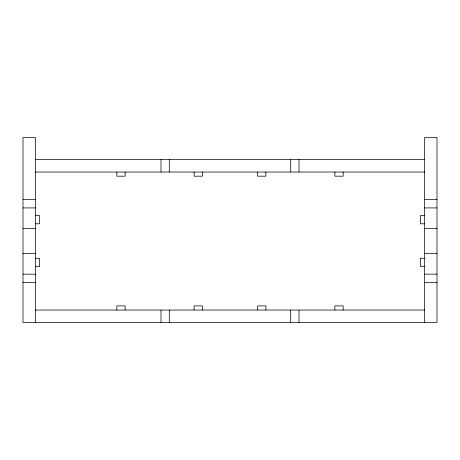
<?xml version="1.0" encoding="UTF-8"?>
<svg xmlns="http://www.w3.org/2000/svg" width="460" height="460" viewBox="0 0 460 460"><rect width="100%" height="100%" fill="white"/><g stroke="black" fill="none" stroke-linecap="round" stroke-linejoin="round"><path stroke-width="0.69" d="M35.42 159.62L424.58 159.62M35.42 172.04L424.58 172.04M23 199.64L35.42 199.64M424.58 199.64L437 199.64M23 207.92L35.42 207.92M424.58 207.92L437 207.92M35.42 215.51L39.56 215.51L39.56 223.79L35.42 223.79M424.58 215.51L420.44 215.51L420.44 223.79L424.58 223.79M23 228.62L35.42 228.62M424.58 228.62L437 228.62M23 253.46L35.42 253.46M424.58 253.46L437 253.46M35.42 258.29L39.56 258.29L39.56 266.57L35.42 266.57M424.58 258.29L420.44 258.29L420.44 266.57L424.58 266.57M23 274.16L35.42 274.16M424.58 274.16L437 274.16M23 282.44L35.42 282.44M424.58 282.44L437 282.44M35.42 310.04L424.58 310.04M424.58 322.46L424.58 137.54L437 137.54L437 322.46L23 322.46L23 137.54L35.42 137.54L35.42 322.46M343.16 172.04L343.16 176.18L334.88 176.18L334.88 172.04M343.16 310.04L343.16 305.9L334.88 305.9L334.88 310.04M299 159.62L299 172.04M299 310.04L299 322.46M290.72 159.62L290.72 172.04M290.72 310.04L290.72 322.46M265.88 172.04L265.88 176.18L257.6 176.18L257.6 172.04M265.88 310.04L265.88 305.9L257.6 305.9L257.6 310.04M202.4 172.04L202.4 176.18L194.12 176.18L194.12 172.04M202.4 310.04L202.4 305.9L194.12 305.9L194.12 310.04M169.28 159.62L169.28 172.04M169.28 310.04L169.28 322.46M161 159.62L161 172.04M161 310.04L161 322.46M125.12 172.04L125.12 176.18L116.84 176.18L116.84 172.04M125.12 310.04L125.12 305.9L116.84 305.9L116.84 310.04"/></g></svg>
